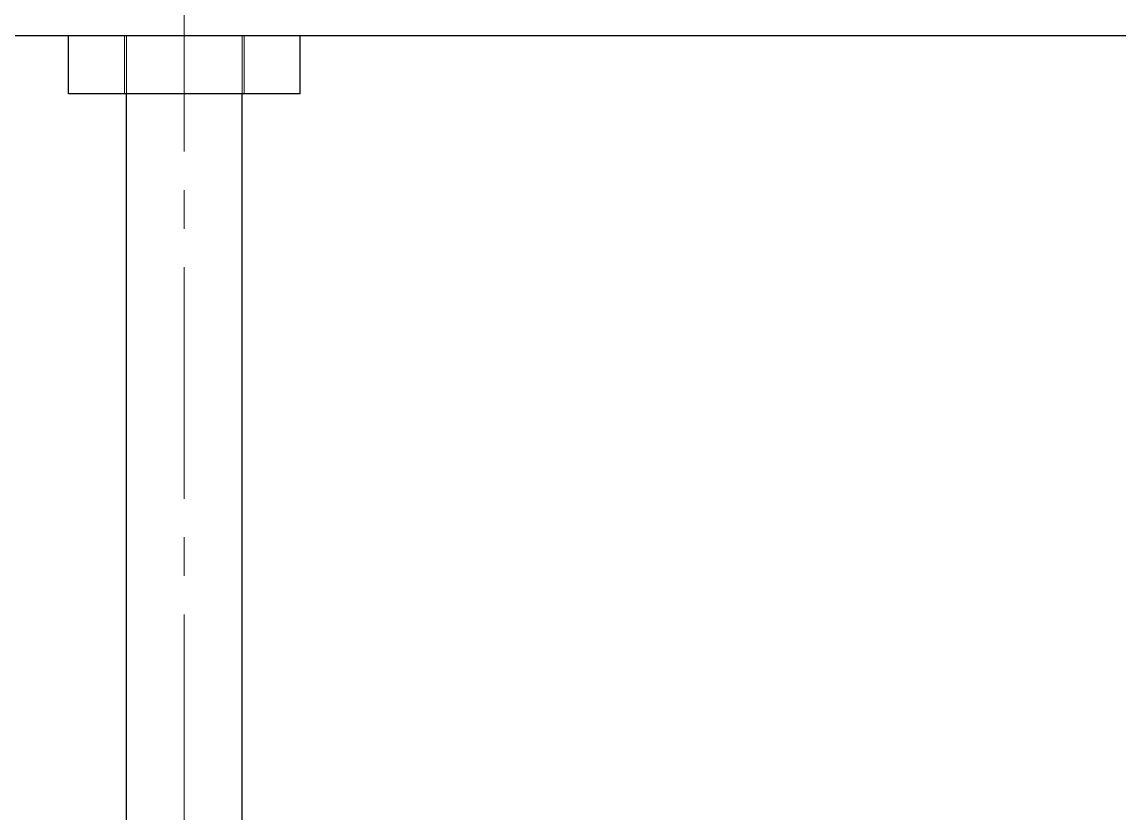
# Model space of a CAD drawing. Header units: millimetres. Extents: x 7 to 631, y -50 to 413.
# Drawn here: x 323.79 to 352.23, y 193.85 to 214.36 of the extents above; entities that cross this region are included whole.
import ezdxf

# ---------------------------------------------------------------- set-up
doc = ezdxf.new("R2010")
doc.units = ezdxf.units.MM
doc.linetypes.add('CENTER_STD', pattern=[9, 6, -1, 1, -1])
doc.linetypes.add('DASHED_STD', pattern=[3, 2, -1])
for name, color, linetype, lineweight in [('CENTER', 7, 'CENTER_STD', 13), ('HIDDEN', 7, 'DASHED_STD', 13), ('VISIBLE', 7, 'Continuous', 30)]:
    doc.layers.add(name, color=color, linetype=linetype, lineweight=lineweight)

msp = doc.modelspace()

# ---------------------------------------------------------------- linework, layer by layer
at = {"layer": 'CENTER'}
msp.add_line((328, -50), (328, 270), dxfattribs=at)
at = {"layer": 'HIDDEN'}
for points in [[(258, 214), (258.440145, 214), (259.755045, 214), (261.928165, 214), (264.93218, 214), (268.729305, 214), (273.271795, 214), (278.502525, 214), (284.355715, 214), (290.757755, 214), (297.62814, 214), (304.880465, 214), (312.423535, 214), (320.162485, 214), (328, 214)], [(328, 214), (320.94624, 214), (313.98118, 214), (307.19242, 214), (300.665325, 214), (294.48198, 214), (288.72014, 214), (283.452275, 214), (278.744615, 214), (274.656375, 214), (271.23896, 214), (268.53535, 214), (266.57954, 214), (265.39613, 214), (265, 214)], [(265, 214), (266.57954, 214), (271.23896, 214), (278.744615, 214), (288.72014, 214), (300.665325, 214), (313.98118, 214), (328, 214), (342.01882, 214), (355.334675, 214), (367.27986, 214), (377.255385, 214), (384.76104, 214), (389.42046, 214), (391, 214)], [(328, 214), (327.664105, 214), (327.332435, 214), (327.009165, 214), (326.69835, 214), (326.403905, 214), (326.12953, 214), (325.87868, 214), (325.654505, 214), (325.459825, 214), (325.297095, 214), (325.16835, 214), (325.075215, 214), (325.018865, 214), (325, 214)], [(325, 214), (325.075215, 214), (325.297095, 214), (325.654505, 214), (326.12953, 214), (326.69835, 214), (327.332435, 214), (328, 214), (328.667565, 214), (329.30165, 214), (329.87047, 214), (330.345495, 214), (330.702905, 214), (330.924785, 214), (331, 214)], [(329.55, 214), (329.51114, 214), (329.3965, 214), (329.21184, 214), (328.96641, 214), (328.67252, 214), (328.344905, 214), (328, 214), (327.655095, 214), (327.32748, 214), (327.03359, 214), (326.78816, 214), (326.6035, 214), (326.48886, 214), (326.45, 214)], [(326.45, 214), (326.459745, 214), (326.48886, 214), (326.53698, 214), (326.6035, 214), (326.687575, 214), (326.78816, 214), (326.903985, 214), (327.03359, 214), (327.17535, 214), (327.32748, 214), (327.488065, 214), (327.655095, 214), (327.826455, 214), (328, 214)], [(326.45, 212.5), (326.45, 214)], [(328, 214), (327.832055, 214), (327.66622, 214), (327.50458, 214), (327.349175, 214), (327.20195, 214), (327.064765, 214), (326.93934, 214), (326.827255, 214), (326.729915, 214), (326.648545, 214), (326.584175, 214), (326.53761, 214), (326.50943, 214), (326.5, 214)], [(326.5, 214), (326.53761, 214), (326.648545, 214), (326.827255, 214), (327.064765, 214), (327.349175, 214), (327.66622, 214), (328, 214), (328.33378, 214), (328.650825, 214), (328.935235, 214), (329.172745, 214), (329.351455, 214), (329.46239, 214), (329.5, 214)], [(326.5, 212.5), (326.5, 214)], [(329.5, 214), (329.49057, 214), (329.46239, 214), (329.415825, 214), (329.351455, 214), (329.270085, 214), (329.172745, 214), (329.06066, 214), (328.935235, 214), (328.79805, 214), (328.650825, 214), (328.49542, 214), (328.33378, 214), (328.167945, 214), (328, 214)], [(328, 214), (328.173545, 214), (328.344905, 214), (328.511935, 214), (328.67252, 214), (328.82465, 214), (328.96641, 214), (329.096015, 214), (329.21184, 214), (329.312425, 214), (329.3965, 214), (329.46302, 214), (329.51114, 214), (329.540255, 214), (329.55, 214)], [(331, 214), (330.981135, 214), (330.924785, 214), (330.83165, 214), (330.702905, 214), (330.540175, 214), (330.345495, 214), (330.12132, 214), (329.87047, 214), (329.596095, 214), (329.30165, 214), (328.990835, 214), (328.667565, 214), (328.335895, 214), (328, 214)], [(391, 214), (390.60387, 214), (389.42046, 214), (387.46465, 214), (384.76104, 214), (381.343625, 214), (377.255385, 214), (372.547725, 214), (367.27986, 214), (361.51802, 214), (355.334675, 214), (348.80758, 214), (342.01882, 214), (335.05376, 214), (328, 214)], [(328, 214), (335.837515, 214), (343.576465, 214), (351.119535, 214), (358.37186, 214), (365.242245, 214), (371.644285, 214), (377.497475, 214), (382.728205, 214), (387.270695, 214), (391.06782, 214), (394.071835, 214), (396.244955, 214), (397.559855, 214), (398, 214)], [(329.5, 212.5), (329.5, 214)], [(329.55, 212.5), (329.55, 214)], [(325, 212.5), (325.018865, 212.5), (325.075215, 212.5), (325.16835, 212.5), (325.297095, 212.5), (325.459825, 212.5), (325.654505, 212.5), (325.87868, 212.5), (326.12953, 212.5), (326.403905, 212.5), (326.69835, 212.5), (327.009165, 212.5), (327.332435, 212.5), (327.664105, 212.5), (328, 212.5)], [(328, 212.5), (327.826455, 212.5), (327.655095, 212.5), (327.488065, 212.5), (327.32748, 212.5), (327.17535, 212.5), (327.03359, 212.5), (326.903985, 212.5), (326.78816, 212.5), (326.687575, 212.5), (326.6035, 212.5), (326.53698, 212.5), (326.48886, 212.5), (326.459745, 212.5), (326.45, 212.5)], [(326.45, 212.5), (326.48886, 212.5), (326.6035, 212.5), (326.78816, 212.5), (327.03359, 212.5), (327.32748, 212.5), (327.655095, 212.5), (328, 212.5), (328.344905, 212.5), (328.67252, 212.5), (328.96641, 212.5), (329.21184, 212.5), (329.3965, 212.5), (329.51114, 212.5), (329.55, 212.5)], [(329.55, 212.5), (329.540255, 212.5), (329.51114, 212.5), (329.46302, 212.5), (329.3965, 212.5), (329.312425, 212.5), (329.21184, 212.5), (329.096015, 212.5), (328.96641, 212.5), (328.82465, 212.5), (328.67252, 212.5), (328.511935, 212.5), (328.344905, 212.5), (328.173545, 212.5), (328, 212.5)], [(328, 212.5), (328.335895, 212.5), (328.667565, 212.5), (328.990835, 212.5), (329.30165, 212.5), (329.596095, 212.5), (329.87047, 212.5), (330.12132, 212.5), (330.345495, 212.5), (330.540175, 212.5), (330.702905, 212.5), (330.83165, 212.5), (330.924785, 212.5), (330.981135, 212.5), (331, 212.5)]]:
    msp.add_lwpolyline(points, dxfattribs=at)
at = {"layer": 'VISIBLE'}
for points in [[(398, 214), (396.244955, 214), (391.06782, 214), (382.728205, 214), (371.644285, 214), (358.37186, 214), (343.576465, 214), (328, 214), (312.423535, 214), (297.62814, 214), (284.355715, 214), (273.271795, 214), (264.93218, 214), (259.755045, 214), (258, 214)], [(325, 212.5), (325, 214)], [(331, 212.5), (331, 214)], [(331, 212.5), (330.924785, 212.5), (330.702905, 212.5), (330.345495, 212.5), (329.87047, 212.5), (329.30165, 212.5), (328.667565, 212.5), (328, 212.5), (327.332435, 212.5), (326.69835, 212.5), (326.12953, 212.5), (325.654505, 212.5), (325.297095, 212.5), (325.075215, 212.5), (325, 212.5)], [(326.5, 140), (326.5, 212.5)], [(329.5, 140), (329.5, 212.5)]]:
    msp.add_lwpolyline(points, dxfattribs=at)

doc.saveas('drawing.dxf')
